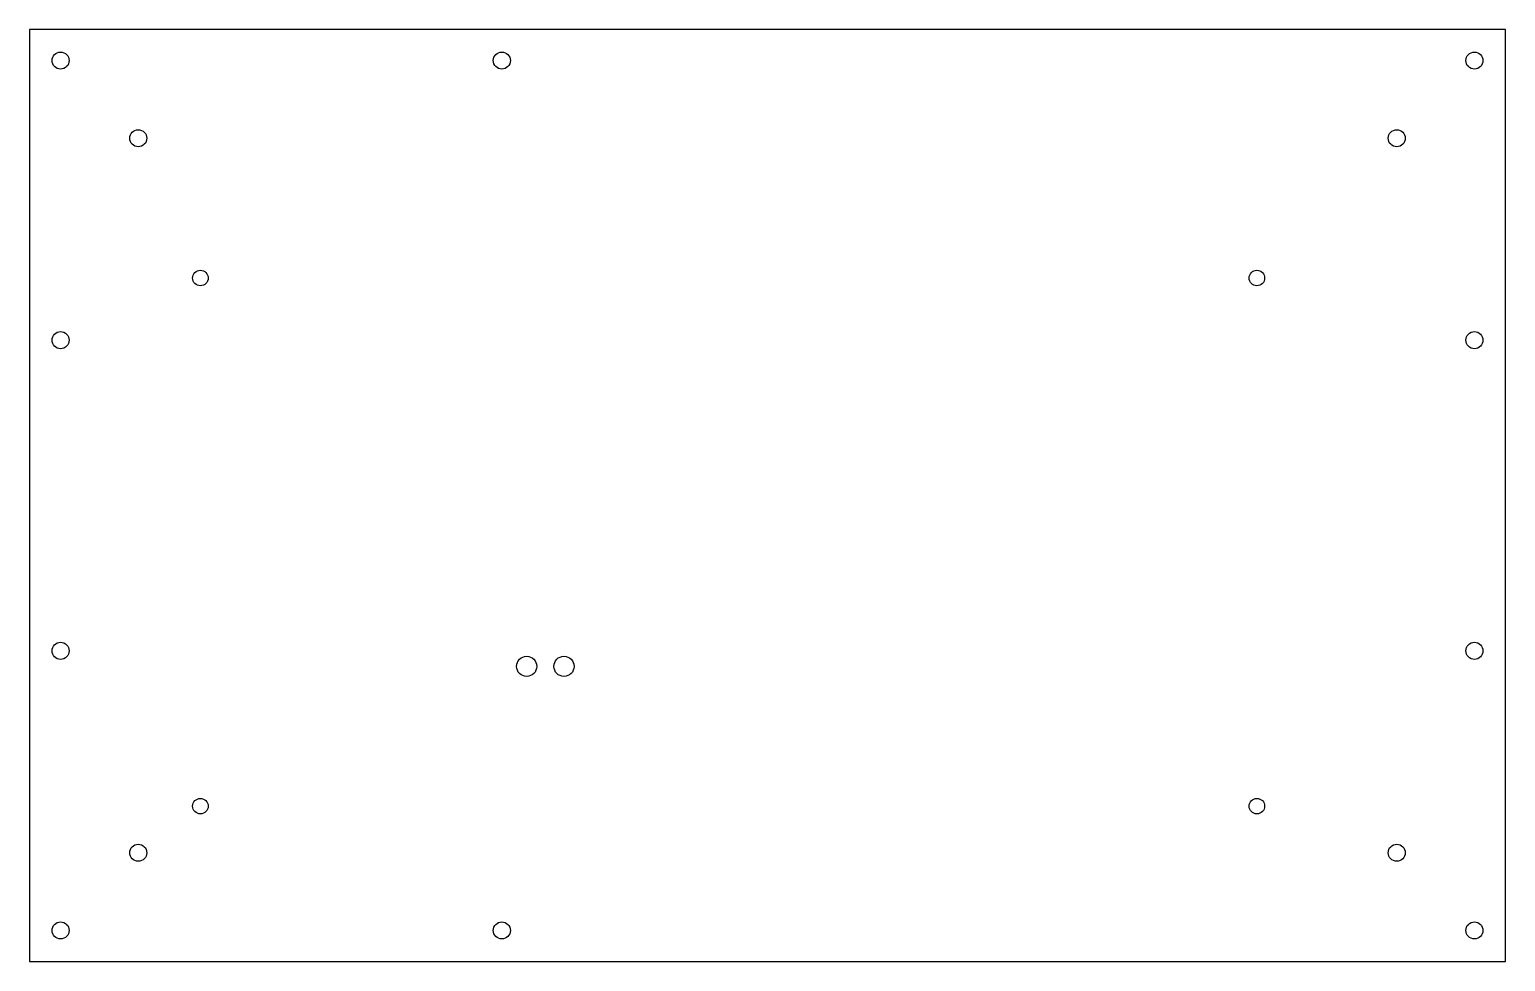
# Model space of a CAD drawing. Header units: millimetres. Extents: x -310 to 165, y -135 to 165.
import ezdxf

# ---------------------------------------------------------------- set-up
doc = ezdxf.new("R2010")
doc.units = ezdxf.units.MM
doc.layers.add('kontur', color=7, linetype='Continuous')

msp = doc.modelspace()

# ---------------------------------------------------------------- linework, layer by layer
at = {"layer": 'kontur'}
for p, q in [((-310, 165), (-310, -135)), ((165, 165), (-310, 165)), ((165, -135), (165, 165)), ((-310, -135), (165, -135))]:
    msp.add_line(p, q, dxfattribs=at)
for centre, radius in [((-300, 155), 2.75), ((-158, 155), 2.75), ((155, 155), 2.75), ((-275, 130), 2.75), ((130, 130), 2.75), ((-255, 85), 2.5), ((85, 85), 2.5), ((-300, 65), 2.75), ((155, 65), 2.75), ((-300, -35), 2.75), ((155, -35), 2.75), ((-150, -40), 3.25), ((-138, -40), 3.25), ((-255, -85), 2.5), ((85, -85), 2.5), ((-275, -100), 2.75), ((130, -100), 2.75), ((-300, -125), 2.75), ((-158, -125), 2.75), ((155, -125), 2.75)]:
    msp.add_circle(centre, radius, dxfattribs=at)

doc.saveas('drawing.dxf')
